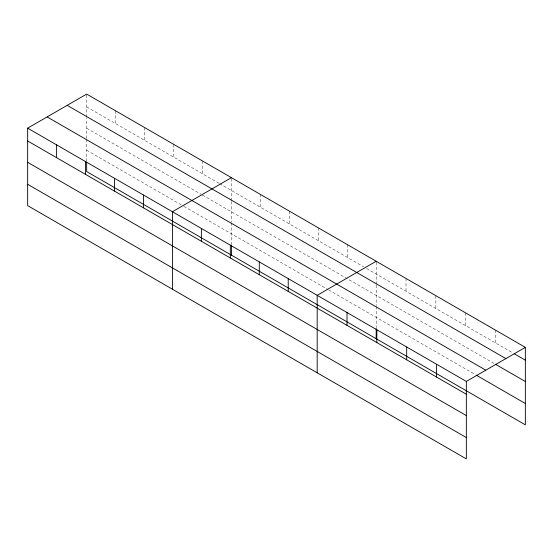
<?xml version="1.0" encoding="UTF-8"?>
<svg xmlns="http://www.w3.org/2000/svg" width="553" height="553" viewBox="0 0 553 553"><rect width="100%" height="100%" fill="white"/><g stroke="black" fill="none" stroke-linecap="round" stroke-linejoin="round"><path stroke-width="0.41" stroke-dasharray="2.77 2.07" d="M86.662 138.388L86.662 117.996M86.662 117.139L86.662 94.093M231.431 201.575L231.431 221.967M231.431 200.725L231.431 177.672M376.192 285.161L376.192 305.546M376.192 284.304L376.192 261.251M86.662 106.902L218.808 183.195M219.548 183.624L363.577 266.774M366.542 268.488L512.672 352.855M86.662 128.241L200.988 194.248M202.474 195.105L494.029 363.432M86.662 150.222L183.174 205.944M183.914 206.373L327.936 289.53M328.682 289.959L475.386 374.651M495.516 330.141L495.516 342.95M465.688 312.922L465.688 325.731M435.854 295.696L435.854 308.505M406.026 278.477L406.026 291.286M376.192 306.397L376.192 327.632M347.243 244.537L347.243 257.345M318.286 227.822L318.286 240.631M289.337 211.101L289.337 223.91M260.38 194.386L260.38 207.195M231.431 222.811L231.431 244.053M202.474 160.958L202.474 173.766M173.518 144.236L173.518 157.045M144.568 127.522L144.568 140.331M115.612 110.807L115.612 123.616M86.662 139.232L86.662 161.324"/><path stroke-width="0.83" d="M27.65 128.158L466.338 381.432L466.338 458.907L27.65 205.633L27.65 128.158L86.662 94.093L525.35 347.367L525.35 424.842L86.662 171.568L86.662 162.174M231.431 177.672L172.418 211.737L172.418 289.212M376.192 261.251L317.187 295.323L317.187 372.798M466.338 381.432L525.35 347.367M514.166 353.72L525.35 360.176M67.19 105.333L505.877 358.607M495.516 364.289L525.35 381.515M47.123 116.918L485.81 370.192M476.126 375.086L525.35 403.503M27.65 140.967L466.338 394.241M27.65 162.306L466.338 415.586M27.65 184.294L466.338 437.568M436.511 364.213L436.511 377.022M406.676 346.987L406.676 359.796M376.849 329.768L376.849 342.577M376.192 328.482L376.192 338.726M347.014 312.542L347.014 325.351M288.231 278.601L288.231 291.417M259.281 261.887L259.281 274.696M231.431 244.903L231.431 255.147M230.325 245.173L230.325 257.981M201.375 228.458L201.375 241.267M143.462 195.022L143.462 207.831M114.512 178.308L114.512 191.117M85.556 161.594L85.556 174.402M56.606 144.872L56.606 157.681"/></g></svg>
